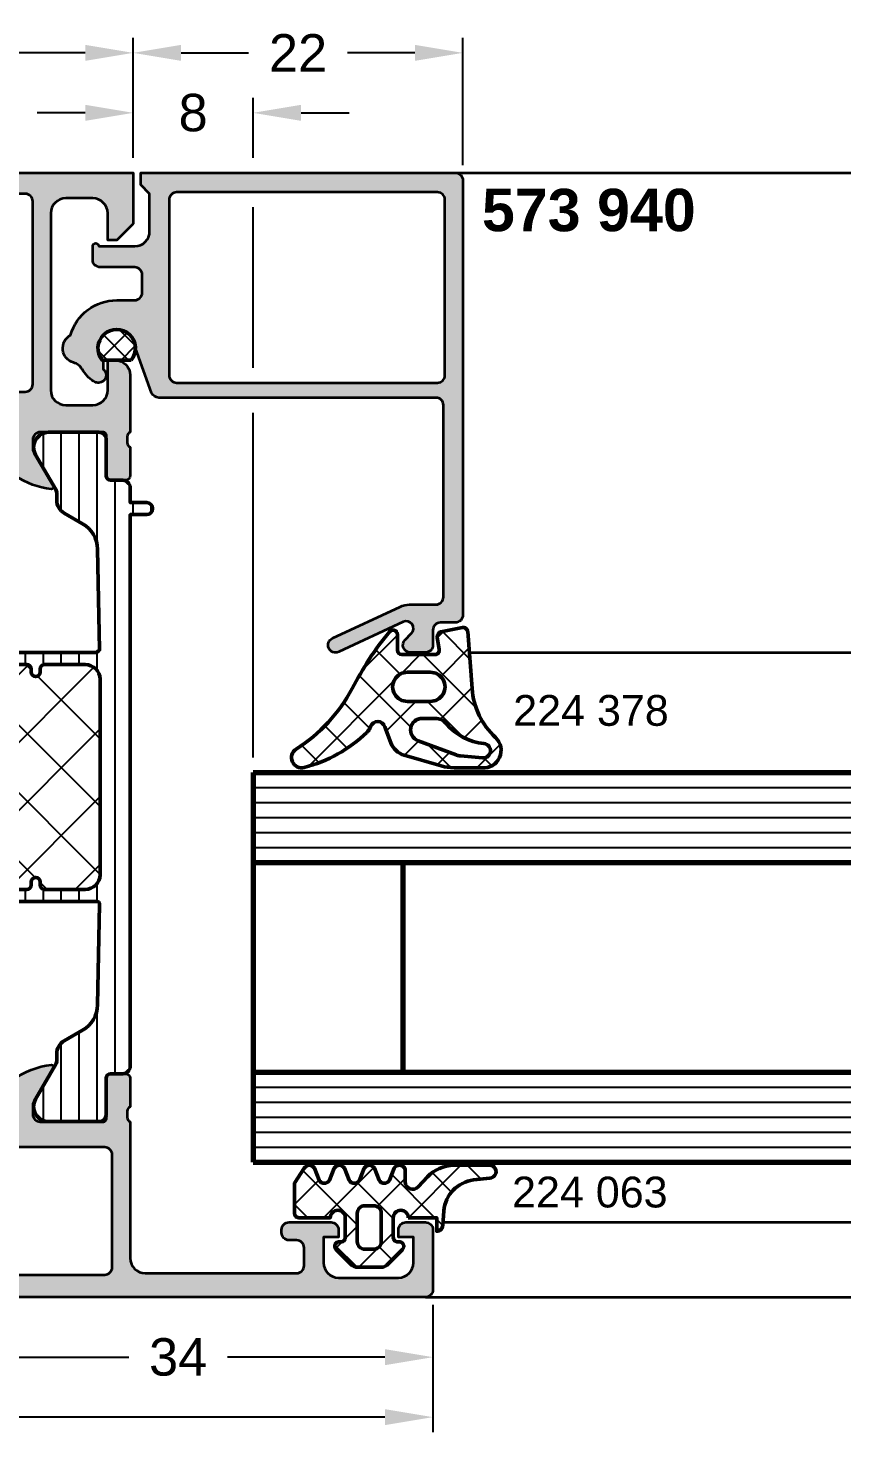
# Model space of a CAD drawing. Header units: millimetres. Extents: x 3 to 186, y 93 to 187.
# Drawn here: x 77 to 131.3, y 93.1 to 187.4 of the extents above; entities that cross this region are included whole.
import ezdxf

# ---------------------------------------------------------------- set-up
doc = ezdxf.new("R2010")
doc.units = ezdxf.units.MM
doc.header["$PDMODE"] = 1
doc.header["$PDSIZE"] = -0.001
for name, color, linetype, lineweight in [('S01_Bemaßung', 140, 'Continuous', 25), ('S02_Beschriftung', 40, 'Continuous', 25), ('S03_AL_Kontur', 255, 'Continuous', 35), ('S04_AL_Schraffur', 253, 'Continuous', 25), ('S05_EPDM_Kontur', 31, 'Continuous', 50), ('S06_EPDM_Schraffur', 43, 'Continuous', 25), ('S07_Isolation_Kontur', 91, 'Continuous', 50), ('S08_Isolation_Schraffur', 103, 'Continuous', 25), ('S15_Glas_Kontur', 4, 'Continuous', 70), ('S35_Dämmung_Kontur', 3, 'Continuous', 25), ('S36_Dämmung_Schraffur', 120, 'Continuous', 25)]:
    doc.layers.add(name, color=color, linetype=linetype, lineweight=lineweight)
doc.styles.add('1_1_H_Art', font='arialbd.ttf', dxfattribs={"height": 2.825})
doc.styles.add('1_1_N_Art', font='arial.ttf', dxfattribs={"height": 2.055})
doc.styles.add('Arial', font='arial.ttf')
doc.dimstyles.new('1 zu 1', dxfattribs={"dimtxt": 2.5, "dimasz": 3.2, "dimexe": 1, "dimexo": 1, "dimgap": 1.5, "dimtad": 0, "dimdec": 1, "dimrnd": 0.5, "dimdsep": 46, "dimtxsty": 'Arial', "dimcen": 0, "dimclrd": 256, "dimclre": 256, "dimclrt": 256, "dimadec": 0, "dimazin": 0, "dimtfac": 1, "dimtdec": 1, "dimtofl": 0, "dimtmove": 0, "dimatfit": 1, "dimfxl": 1, "dimtolj": 1, "dimlwd": 25, "dimlwe": 25, "dimarcsym": 0})

# ---------------------------------------------------------------- blocks, each defined once
blk = doc.blocks.new('224063_s')
at = {"layer": 'S06_EPDM_Schraffur'}
h = blk.add_hatch(dxfattribs=at)
h.set_pattern_fill('NETZ', color=256, scale=2, angle=45, style=0)
h.set_pattern_definition([(45, (4.320099833421409e-12, 1.818989403545856e-12), (-1.414213562373095, 1.414213562373095), []), (135, (4.320099833421409e-12, 1.818989403545856e-12), (-1.414213562373095, -1.414213562373095), [])])
h.paths.add_polyline_path([(5.0094847679495, 3.818342294227651), (6.085236000004328, 3.945128000001821, 1.005856047842794), (6.093231000004273, 4.796141000001819), (3.695186160206562, 4.796141000001819, 0.2094868366643106), (1.930639566717245, 4.022909366858407), (1.323837000004332, 3.364714000001832, -0.687408682091769), (0.4525300000043202, 3.700013150313516), (0.4525300000043203, 4.519514000001819, 0.6378757550458083), (-0.2939909999956801, 4.59940900000182), (-0.6004939999956797, 3.799498000001817, -0.5769147570739377), (-1.29399099999568, 3.800261000001818), (-1.600493999995681, 4.600172000001821, 0.5768767231348246), (-2.29399099999568, 4.59940900000182), (-2.60049399999568, 3.799498000001819, -0.5769147570739347), (-3.29399099999568, 3.800261000001818), (-3.600493999995679, 4.600172000001817, 0.5768767231348269), (-4.29399099999568, 4.599409000001818), (-4.60049399999568, 3.799498000001823, -0.576919959990181), (-5.29397599999568, 3.800261000001821), (-5.60047899999568, 4.60017200000182, 0.5768760885208635), (-6.29397599999568, 4.599409000001822), (-6.947448999995683, 3.599837000001823), (-6.94744899999568, 1.597446152768239, 0.4118601971210658), (-6.649848847229139, 1.299846000001819), (-4.547469999995679, 1.299846000001819, -1), (-3.54746999999568, 1.298858248024289), (-3.54746999999568, -0.008787105263574797, -0.4649164532783466), (-3.898212754053196, -0.3044645865005782, 0.7307284619687109), (-4.161773999995802, -0.8123909999980601), (-3.120475933594172, -1.853685069182483, 0.1989118685576427), (-2.766923221593227, -2.000130999998181), (-1.128019780328598, -2.000130999998181, 0.1989118683239244), (-0.7744670686456059, -1.853685069500431), (0.2668460000043522, -0.8123759999981489, 0.7307511963891667), (0.003293423478528242, -0.3044658957444853, -0.4649253678481928), (-0.3474579999956799, -0.008789902442117416), (-0.3474579999956799, 1.298857626785266, -1), (0.65254200000432, 1.299846000001819), (2.55252100000432, 1.299846000001819), (2.55252100000432, 0.3998580000018183, 0.4151882102782498), (2.95251500000432, 0.7998520000018173), (3.030086024322536, 1.764210791182664, -0.3574582694605824)])
h.paths.add_polyline_path([(-1.14746099999568, 1.599560732747046), (-1.14746099999568, -0.2997804608543072, -0.414422944589888), (-1.647818539139398, -0.800137999998181), (-2.247139136970196, -0.800137999998181, -0.4144143522916151), (-2.74748199999568, -0.2997951369735061), (-2.747481999995679, 1.599848725597626, -0.414213562368743), (-2.247484725584057, 2.099846000001819), (-1.647746267250455, 2.099846000001819, -0.4143806302700866)], flags=16)
at = {"layer": 'S05_EPDM_Kontur'}
for points in [[(0.65254200000432, 1.299846000001819, 0.9990121152241144), (-0.3474579999956799, 1.299846000001819), (-0.3474579999956799, -0.008789902442117246, 0.4649253678481928), (0.003293423478528098, -0.3044658957444853, -0.7307511963892253), (0.2668460000043201, -0.812375999998181), (-0.7744670686456064, -1.853685069500432, -0.1989118683239242), (-1.128019780328598, -2.000130999998181), (-2.766923221593226, -2.000130999998181, -0.1989118685576425), (-3.120475933594171, -1.853685069182484), (-4.16177399999568, -0.8123909999981818, -0.7307284619689283), (-3.898212754053197, -0.304464586500578, 0.4649164532783466), (-3.54746999999568, -0.008787105263575509), (-3.54746999999568, 1.299846000001819, 0.9990127358491108), (-4.547469999995679, 1.299846000001819), (-6.647445999995681, 1.299846000001819, -0.4165708503421029), (-6.94744899999568, 1.599849000001822), (-6.947448999995682, 3.599837000001823), (-6.293975999995681, 4.59940900000182, -0.5768760885208651), (-5.60047899999568, 4.60017200000182), (-5.29397599999568, 3.80026100000182, 0.5769199599901795), (-4.600493999995681, 3.79949800000182), (-4.29399099999568, 4.599409000001819, -0.5768767231348245), (-3.600493999995681, 4.60017200000182), (-3.29399099999568, 3.800261000001819, 0.5769147570739357), (-2.600493999995679, 3.79949800000182), (-2.29399099999568, 4.59940900000182, -0.5768767231348247), (-1.60049399999568, 4.60017200000182), (-1.29399099999568, 3.800261000001818, 0.5769147570739388), (-0.6004939999956793, 3.799498000001818), (-0.2939909999956801, 4.59940900000182, -0.6378757550458082), (0.4525300000043204, 4.519514000001819), (0.4525300000043202, 3.699004000001819, 0.6866659000342986), (1.32383700000432, 3.364714000001819), (1.930639566717242, 4.022909366858404, -0.2094868366643108), (3.695186160206559, 4.796141000001819), (6.09323100000432, 4.796141000001819, -1.005856047842622), (6.085236000004323, 3.94512800000182), (5.009484767949501, 3.818342294227651, 0.3574582694605822), (3.030086024322536, 1.764210791182667), (2.95251500000432, 0.7998520000018177, -0.4151882102782499), (2.55252100000432, 0.3998580000018184), (2.55252100000432, 1.299846000001819)], [(-2.247481999995681, -0.800137999998181), (-1.64746099999568, -0.800137999998181, 0.4140042111518522), (-1.14746099999568, -0.3001379999981809), (-1.14746099999568, 1.599846000001819, 0.4140465142101968), (-1.647460999995681, 2.099846000001819), (-2.247481999995679, 2.099846000001819, 0.4142167556282234), (-2.747481999995679, 1.599846000001819), (-2.74748199999568, -0.3001379999981806, 0.4140128009583825)]]:
    blk.add_lwpolyline(points, format="xyb", close=True, dxfattribs=at)
blk = doc.blocks.new('224378_s_8')
at = {"layer": 'S06_EPDM_Schraffur'}
h = blk.add_hatch(dxfattribs=at)
h.set_pattern_fill('NETZ', color=256, scale=2, angle=45, style=0)
h.set_pattern_definition([(45, (0, 0), (-1.414213562373095, 1.414213562373095), []), (135, (0, 0), (-1.414213562373095, -1.414213562373095), [])])
edge = h.paths.add_edge_path(flags=16)
edge.add_line((-0.164506756735267, -8.898610062468471), (1.312058528250102, -9.02879505891238))
edge.add_arc((1.354402743050796, -8.548524679816852), 0.482133456175413, 264.9614060860426, 444.1942468849379)
edge.add_arc((1.788147778703211, -4.282644851878048), 3.805740779663171, 219.7107994912026, 264.19424688493814, ccw=False)
edge.add_arc((-1.831880451483197, -7.289203000000025), 0.900000000000025, 39.71079949120138, 89.99999999999888)
edge.add_line((-1.831880451483179, -6.389203), (-2.724599748853934, -6.389202999999998))
edge.add_arc((-2.724599748853935, -7.159202999999999), 0.7700000000000005, 89.99999999999993, 249.447227364939)
edge.add_line((-2.99492361832416, -7.880191908094046), (-0.4540742874858088, -8.832844875625497))
edge.add_arc((-0.06789733109976337, -7.802860721205427), 1.100000000000008, 249.4472273649386, 264.9614060860424)
edge = h.paths.add_edge_path()
edge.add_arc((-7.106222588086673, -6.603951089656411), 0.9999999999999981, 313.9554304623681, 340.5908816210754)
edge.add_arc((-5.689991462348253, -7.10293815013273), 0.501565412505601, 16.21949341422419, 160.5908816210756, ccw=False)
edge.add_line((-5.208388999999999, -6.962842), (-4.809097000000003, -8.023084999999998))
edge.add_arc((-3.530084106027413, -7.537366235916185), 1.368136214245953, 200.7948065589327, 253.1264479161749)
edge.add_line((-3.927199999999999, -8.846601), (-1.450207000000001, -9.565351))
edge.add_arc((-0.5357365995927568, -6.217129211815003), 3.470856559424161, 254.7238748318921, 269.1174250522471)
edge.add_line((-0.589198999999997, -9.687574000000001), (1.283889999999998, -9.686598))
edge.add_arc((1.381176604735675, -8.525821815111122), 1.164845927522681, 265.209141032843, 406.8529737836414)
edge.add_arc((5.597147255102664, -4.027942672077469), 5.000000000000002, 184.3739810741781, 226.8529737836415, ccw=False)
edge.add_line((0.6117098113462458, -4.409273885580231), (0.3208993940556591, -0.6072847169584201))
edge.add_arc((0.02177314743027418, -0.6301645897685859), 0.2999999999999999, 4.373981074178115, 101.4394164137661)
edge.add_line((-0.03772635278444558, -0.3361241002536238), (-1.473685988328556, -0.6266925208963805))
edge.add_arc((-1.414186488113836, -0.9207330104113427), 0.3, 101.4394164137662, 188.9325514570444)
edge.add_line((-1.71054803132498, -0.9673145057234206), (-1.581707, -1.787029))
edge.add_arc((-1.868758854211871, -1.846154545567499), 0.2930778004986527, -91.16272792492452, 11.638733974823424, ccw=False)
edge.add_line((-1.874706, -2.139172), (-4.072708, -2.139172))
edge.add_arc((-4.076622919135959, -1.843066051712089), 0.2961318274068569, 180.9848550183428, 270.7574831788943, ccw=False)
edge.add_line((-4.372711, -1.848156), (-4.372710999999999, -0.7990531064777886))
edge.add_arc((-4.672710999999999, -0.7990531064777886), 0.2999999999999998, 0, 140.7032694711882)
edge.add_arc((11.51231980934353, -14.04480510928554), 21.21423363212921, 140.7032694711885, 152.9845319991142)
edge.add_arc((-16.92463388070737, 0.6810423653327762), 10.81061697889412, 302.45192504355396, 331.91348550750234, ccw=False)
edge.add_arc((-10.76146025027532, -9.011138990564021), 0.6751606889195143, 122.4519250435539, 284.5455045181278)
edge.add_arc((-12.96178949557896, -0.5308870950376852), 9.436217759805226, 284.545504518128, 313.9554304623682)
edge = h.paths.add_edge_path(flags=16)
edge.add_line((-2.191143, -3.317181), (-3.691143, -3.317181))
edge.add_arc((-3.717307442172203, -4.287182), 0.9703538107490393, 88.45489984488933, 271.5451001551107)
edge.add_line((-3.691143, -5.257183), (-2.191143000000001, -5.257183))
edge.add_arc((-2.164978962858655, -4.287182), 0.9703537998279469, 268.4549237517581, 451.5450762482419)
at = {"layer": 'S05_EPDM_Kontur'}
for points in [[(-6.412123991510444, -7.323831036752387, 0.1167451748392793), (-6.163052804110888, -6.93626232719596, -0.7290213320469126), (-5.208388999999999, -6.962842), (-4.809097000000003, -8.023084999999998, 0.232392888354235), (-3.927199999999999, -8.846601), (-1.450207000000001, -9.565351, 0.06288641343586611), (-0.589198999999997, -9.687574000000001), (1.283889999999998, -9.686598, 0.7109508974955993), (2.177783089369847, -7.67594879900521, -0.1875016784359854), (0.6117098113462458, -4.409273885580231), (0.3208993940556591, -0.60728471695842, 0.4508106504087874), (-0.03772635278444558, -0.3361241002536238), (-1.473685988328556, -0.6266925208963805, 0.4014558848682083), (-1.71054803132498, -0.9673145057234206), (-1.581707, -1.787029, -0.4812753553426265), (-1.874706, -2.139172), (-4.072708, -2.139172, -0.41305172572927), (-4.372711, -1.848156), (-4.372710999999999, -0.7990531064777886, 0.7047904934950746), (-4.904873905330836, -0.6090520923006407, 0.05363846905389252), (-7.387100000000009, -4.40864200000001, -0.1292631261023754), (-11.12374591125531, -8.44141005878105, 0.8547870980889478), (-10.59189443223657, -9.664659754744566, 0.1290340701791967)], [(-2.191143, -3.317181), (-3.691143, -3.317181, 1.02733734596278), (-3.691143, -5.257183), (-2.191143000000001, -5.257183, 1.027336917146778)], [(-0.164506756735267, -8.898610062468471), (1.312058528250102, -9.02879505891238, 0.993327583110394), (1.403173528208197, -8.068864299882488, -0.1965703499222237), (-1.139529223543036, -6.714181455038625, 0.223018928386005), (-1.831880451483179, -6.389203), (-2.724599748853934, -6.389202999999998, 0.8349977907423911), (-2.99492361832416, -7.880191908094046), (-0.454074287485809, -8.832844875625497, 0.06779696395073043)]]:
    blk.add_lwpolyline(points, format="xyb", close=True, dxfattribs=at)
blk = doc.blocks.new('244511_s_2')
at = {"layer": 'S06_EPDM_Schraffur'}
h = blk.add_hatch(dxfattribs=at)
h.set_pattern_fill('NETZ', color=256, angle=45)
h.set_pattern_definition([(45, (0, 0), (-0.7071067811865475, 0.7071067811865476), []), (135, (0, 0), (-0.7071067811865476, -0.7071067811865475), [])])
h.paths.add_polyline_path([(-0.8000000000000002, 0.9604686356149273), (-0.8000000000000002, -0.960468635614927, 2.134374745810951)])
at = {"layer": 'S05_EPDM_Kontur'}
blk.add_lwpolyline([(-0.8000000000000002, -0.9604686356149271), (-0.8000000000000002, 0.9604686356149271, -2.134374745810951)], format="xyb", close=True, dxfattribs=at)
blk = doc.blocks.new('573940_s')
at = {"layer": 'S04_AL_Schraffur'}
h = blk.add_hatch(color=256, dxfattribs=at)
h.dxf.hatch_style = 1
h.paths.add_polyline_path([(0.4999999999999964, 22, 0.4142135623730951), (0, 21.5), (0, 0.5), (0.8000000000000007, 0.4999999999999964), (1.399999999999991, 1.100000000000001), (3.900000000000002, 1.100000000000001, -0.4142135623730951), (4.900000000000002, 0.1000000000000014), (4.900000000000002, -2.300000000000001, 1), (4.900000000000002, -2.699999999999999), (5.800000000000001, -2.699999999999999, 0.4142135623730951), (6.300000000000001, -2.199999999999999), (6.300000000000006, 0.1000000000000014, -0.4142135623730951), (6.800000000000004, 0.6000000000000014), (8, 0.6000000000000014, -0.4142135623730951), (8.5, 0.1000000000000014), (8.5, -1.099999999999998, 0.3348749598846482), (10.82105496264089, -4.176923076923082, 0.6691373513853219), (12.65949349850255, -3.981730769230733, -0.1871225890724398), (13.10034186267938, -3.408471933471876, 0.1036124226643165), (13.90909090909092, -2.652390851355285, 0.154347130187007), (14, -2.364911064067286, 0.7842017809769407), (13.1, -2), (12.56746757864487, -2, -1.481801024427353), (11.70000000000001, 0.1500000000000021), (14.67101007166283, 1.231359231790368, 0.3152987888789837), (15, 1.701205542183324), (15.00000000000001, 20.2, -0.4142135623730951), (15.50000000000001, 20.7), (28.3, 20.70000000000001, -0.4142135623730951), (28.8, 20.20000000000001), (28.8, 18.439609887764, 0.109517811683241), (28.94053831944502, 17.80568249515295), (31.04684610425517, 13.28869087390441, 1), (31.95315389240508, 13.71130913325774), (29.94990235896572, 18.00729591023983, -0.839099631177284), (30.73550936257563, 18.55738385623783), (31.14644660940673, 18.14644660940673, 0.668178637919302), (32.00000000000001, 18.5), (32, 19.5, 0.414213562373093), (31.5, 20), (30.5, 20, -0.4142135623730951), (30, 20.5), (30, 21.5, 0.4142135623730951), (29.5, 22)])
h.paths.add_polyline_path([(14, 20.3), (14, 2.900000000000002, -0.4142135623730945), (13.5, 2.400000000000002), (1.800000000000001, 2.399999999999999, -0.4142135623730951), (1.300000000000001, 2.899999999999999), (1.300000000000008, 20.3, -0.414213562373095), (1.800000000000004, 20.8), (13.5, 20.8, -0.4142135623730947)], flags=16)
at = {"layer": 'S03_AL_Kontur'}
for points in [[(13.10034186267939, -3.408471933471876, 0.1871225890724411), (12.65949349850255, -3.981730769230736, -0.6691373513853248), (10.82105496264088, -4.176923076923078, -0.3348749598846475), (8.5, -1.099999999999999), (8.5, 0.1000000000000004, 0.4142135623730951), (8, 0.600000000000001), (6.800000000000002, 0.6000000000000002, 0.414213562373095), (6.300000000000003, 0.1000000000000004), (6.300000000000001, -2.2, -0.414213562373095), (5.800000000000001, -2.7), (4.900000000000001, -2.7, -0.9999999999999999), (4.900000000000001, -2.3), (4.900000000000001, 0.1000000000000001, 0.4142135623730951), (3.900000000000001, 1.100000000000001), (1.399999999999995, 1.1), (0.8000000000000002, 0.5000000000000001), (3.061616997868383e-17, 0.5), (1.316495309083405e-15, 21.50000000000001, -0.414213562373095), (0.5000000000000017, 22), (29.5, 22, -0.414213562373095), (30, 21.5), (30, 20.5, 0.414213562373095), (30.5, 20), (31.50000000000001, 20, -0.414213562373095), (32, 19.5), (32.00000000000001, 18.5, -0.668178637919298), (31.14644660940673, 18.14644660940672), (30.73550936257563, 18.55738385623783, 0.8390996311772799), (29.94990235896572, 18.00729591023983), (31.95315389351833, 13.71130913087036, -0.9999999894632878), (31.04684610648167, 13.28869086912966), (28.94053831944502, 17.80568249515295, -0.1095178116832409), (28.8, 18.439609887764), (28.8, 20.20000000000001, 0.414213562373095), (28.3, 20.70000000000001), (15.50000000000001, 20.7, 0.414213562373095), (15.00000000000001, 20.2), (15, 1.701205542183323, -0.3152987888789837), (14.67101007166283, 1.231359231790368), (11.7, 0.1500000000000005, 1.481801024427348), (12.56746757864487, -2), (13.1, -2, -0.7207592200561251), (14, -2.300000000000002), (14, -2.364911064067285, -0.1543471301870135), (13.90909090909092, -2.652390851355297, -0.1036124226643151)], [(13.5, 2.400000000000002, 0.414213562373095), (14, 2.900000000000002), (14, 20.3, 0.414213562373095), (13.5, 20.8), (1.800000000000001, 20.8, 0.414213562373095), (1.300000000000003, 20.3), (1.3, 2.9, 0.414213562373095), (1.800000000000001, 2.4)]]:
    blk.add_lwpolyline(points, format="xyb", close=True, dxfattribs=at)
at = {"rotation": 180}
blk.add_blockref('244511_s_2', (11.7, -1.099999999999999), dxfattribs=at)
blk = doc.blocks.new('*D48')
at = {"layer": 'Defpoints', "color": 0, "transparency": 16777216}
for p in [(103.9942648817614, 103.2123997290589), (7.994264881759648, 102.7124827191067), (103.9942648817614, 94.71246096229842)]:
    blk.add_point(p, dxfattribs=at)
at = {"layer": 'S01_Bemaßung', "lineweight": 25, "transparency": 16777216}
for p, q in [((103.9942648817614, 102.2123997290589), (103.9942648817614, 93.71246096229842)), ((7.994264881759648, 101.7124827191067), (7.994264881759647, 93.71246096229842)), ((11.19426488175965, 94.71246096229842), (52.70453091177417, 94.71246096229842)), ((100.7942648817614, 94.71246096229842), (59.28399885174689, 94.71246096229842))]:
    blk.add_line(p, q, dxfattribs=at)
at = {"layer": 'S01_Bemaßung', "transparency": 16777216}
for points in [[(11.19426488175965, 95.24579429563175), (11.19426488175965, 94.17912762896509), (7.994264881759647, 94.71246096229842)], [(100.7942648817614, 95.24579429563175), (100.7942648817614, 94.17912762896509), (103.9942648817614, 94.71246096229842)]]:
    blk.add_solid(points, dxfattribs=at)
at = {"layer": 'S01_Bemaßung', "transparency": 16777216, "insert": (55.99426488176053, 94.71246096229842), "char_height": 2.5, "attachment_point": 5, "style": 'Arial'}
blk.add_mtext('\\A1;96', dxfattribs=at)
blk = doc.blocks.new('*D50')
at = {"layer": 'Defpoints', "color": 0, "transparency": 16777216}
for p in [(69.99426488176141, 103.2123997290589), (103.9942648817614, 103.2123997290589), (103.9942648817614, 98.7124824210699)]:
    blk.add_point(p, dxfattribs=at)
at = {"layer": 'S01_Bemaßung', "lineweight": 25, "transparency": 16777216}
for p, q in [((69.99426488176141, 102.2123997290589), (69.99426488176141, 97.7124824210699)), ((103.9942648817614, 102.2123997290589), (103.9942648817614, 97.7124824210699)), ((73.19426488176141, 98.7124824210699), (83.70964687357588, 98.7124824210699)), ((100.7942648817614, 98.7124824210699), (90.27888288994694, 98.7124824210699))]:
    blk.add_line(p, q, dxfattribs=at)
at = {"layer": 'S01_Bemaßung', "transparency": 16777216}
for points in [[(73.19426488176141, 99.24581575440322), (73.19426488176141, 98.17914908773656), (69.99426488176141, 98.7124824210699)], [(100.7942648817614, 99.24581575440322), (100.7942648817614, 98.17914908773656), (103.9942648817614, 98.7124824210699)]]:
    blk.add_solid(points, dxfattribs=at)
at = {"layer": 'S01_Bemaßung', "transparency": 16777216, "insert": (86.99426488176141, 98.7124824210699), "char_height": 2.5, "attachment_point": 5, "style": 'Arial'}
blk.add_mtext('\\A1;34', dxfattribs=at)
blk = doc.blocks.new('*D55')
at = {"layer": 'Defpoints', "color": 0, "transparency": 16777216}
for p in [(83.99426488175934, 185.7124827191064), (83.99426488175934, 177.7124827191067), (34.99426488175934, 177.2124827191067)]:
    blk.add_point(p, dxfattribs=at)
at = {"layer": 'S01_Bemaßung', "lineweight": 25, "transparency": 16777216}
for p, q in [((34.99426488175934, 178.2124827191067), (34.99426488175934, 186.7124827191064)), ((83.99426488175934, 178.7124827191067), (83.99426488175934, 186.7124827191064)), ((38.19426488175934, 185.7124827191064), (56.15081331286439, 185.7124827191064)), ((80.79426488175933, 185.7124827191064), (62.83771645065428, 185.7124827191064))]:
    blk.add_line(p, q, dxfattribs=at)
at = {"layer": 'S01_Bemaßung', "transparency": 16777216}
for points in [[(38.19426488175934, 186.2458160524397), (38.19426488175934, 185.1791493857731), (34.99426488175934, 185.7124827191064)], [(80.79426488175933, 186.2458160524397), (80.79426488175933, 185.1791493857731), (83.99426488175934, 185.7124827191064)]]:
    blk.add_solid(points, dxfattribs=at)
at = {"layer": 'S01_Bemaßung', "transparency": 16777216, "insert": (59.49426488175934, 185.7124827191064), "char_height": 2.5, "attachment_point": 5, "style": 'Arial'}
blk.add_mtext('\\A1;49', dxfattribs=at)
blk = doc.blocks.new('*D56')
at = {"layer": 'Defpoints', "color": 0, "transparency": 16777216}
for p in [(91.99531986430884, 181.7124827191064), (83.99426488175934, 177.7124827191067), (91.99531986430884, 137.7122539477248)]:
    blk.add_point(p, dxfattribs=at)
at = {"layer": 'S01_Bemaßung', "lineweight": 25, "transparency": 16777216}
for p, q in [((83.99426488175934, 178.7124827191067), (83.99426488175934, 182.7124827191064)), ((91.99531986430884, 178.7123997290589), (91.99531986430884, 182.7124827191064)), ((80.79426488175933, 181.7124827191064), (77.59426488175933, 181.7124827191064)), ((95.19531986430884, 181.7124827191064), (98.39531986430885, 181.7124827191064)), ((91.99531986430884, 164.7123997290589), (91.99531986430884, 175.4123997290589)), ((91.99531986430884, 138.7122539477248), (91.99531986430884, 161.7123997290589))]:
    blk.add_line(p, q, dxfattribs=at)
at = {"layer": 'S01_Bemaßung', "transparency": 16777216}
for points in [[(80.79426488175933, 182.2458160524397), (80.79426488175933, 181.1791493857731), (83.99426488175934, 181.7124827191064)], [(95.19531986430884, 182.2458160524397), (95.19531986430884, 181.1791493857731), (91.99531986430884, 181.7124827191064)]]:
    blk.add_solid(points, dxfattribs=at)
at = {"layer": 'S01_Bemaßung', "transparency": 16777216, "insert": (87.99479237303409, 181.7124827191064), "char_height": 2.5, "attachment_point": 5, "style": 'Arial'}
blk.add_mtext('\\A1;8', dxfattribs=at)
blk = doc.blocks.new('*D57')
at = {"layer": 'Defpoints', "color": 0, "transparency": 16777216}
for p in [(105.9942648817614, 185.7124827191064), (83.99426488176141, 177.7123997290589), (105.9942648817614, 177.2123997290589)]:
    blk.add_point(p, dxfattribs=at)
at = {"layer": 'S01_Bemaßung', "lineweight": 25, "transparency": 16777216}
for p, q in [((83.99426488176141, 178.7123997290589), (83.99426488176141, 186.7124827191064)), ((105.9942648817614, 178.2123997290589), (105.9942648817614, 186.7124827191064)), ((87.19426488176141, 185.7124827191064), (91.69515164847355, 185.7124827191064)), ((102.7942648817614, 185.7124827191064), (98.29337811504926, 185.7124827191064))]:
    blk.add_line(p, q, dxfattribs=at)
at = {"layer": 'S01_Bemaßung', "transparency": 16777216}
for points in [[(87.19426488176141, 186.2458160524397), (87.19426488176141, 185.1791493857731), (83.99426488176141, 185.7124827191064)], [(102.7942648817614, 186.2458160524397), (102.7942648817614, 185.1791493857731), (105.9942648817614, 185.7124827191064)]]:
    blk.add_solid(points, dxfattribs=at)
at = {"layer": 'S01_Bemaßung', "transparency": 16777216, "insert": (94.99426488176141, 185.7124827191064), "char_height": 2.5, "attachment_point": 5, "style": 'Arial'}
blk.add_mtext('\\A1;22', dxfattribs=at)
blk = doc.blocks.new('587290_s')
at = {"layer": 'S04_AL_Schraffur'}
h = blk.add_hatch(color=256, dxfattribs=at)
h.dxf.hatch_style = 1
h.paths.add_polyline_path([(-20.20000000000017, 11.6999999999997, -0.3178372451957793), (-20.40000000000018, 11.98284271247432), (-20.40000000000018, 12.41715728752508, -0.3178372451957834), (-20.20000000000019, 12.6999999999997), (-20.20000000000022, 14.59999999999966, 0.4142135623730959), (-20.50000000000026, 14.8999999999997), (-21.49000000000018, 14.89999999999968, 0.414213562373095), (-21.79000000000022, 14.59999999999964), (-21.79000000000017, 11.89999999999968, -0.4142135623730957), (-21.99000000000017, 11.69999999999967), (-26.20000000000017, 11.69999999999961, -0.4142135623730955), (-26.70000000000018, 12.1999999999996), (-26.70000000000019, 12.8999999999996), (-25.31850454237787, 15.29282032302718, 0.6105378334010382), (-25.4516520794051, 15.49933548774898, 0.2842929205727157), (-29.63288879625711, 12.30684630545194, -0.6886036573143335), (-30.56711120374326, 12.30684630545192, 0.2842929205727156), (-34.74834792059536, 15.49933548774884, 0.6105378334010355), (-34.88149545762259, 15.29282032302704), (-33.5000000000002, 12.8999999999995), (-33.50000000000019, 12.19999999999949, -0.4142135623730935), (-34.00000000000018, 11.69999999999949), (-38.21000000000016, 11.69999999999942, -0.4142135623730958), (-38.41000000000017, 11.89999999999942), (-38.41000000000022, 14.59999999999938, 0.4142135623730934), (-38.71000000000026, 14.89999999999942), (-39.70000000000017, 14.8999999999994, 0.4142135623730972), (-40.00000000000021, 14.59999999999936), (-40.00000000000018, 12.6999999999994, -0.3178372451957927), (-39.80000000000017, 12.41715728752478), (-39.80000000000017, 11.98284271247402, -0.3178372451957778), (-40.00000000000017, 11.6999999999994), (-40.00000000000018, 11.39999999999939, -0.4142135623730898), (-40.20000000000017, 11.1999999999994), (-42.00000000000016, 11.1999999999994, 0.4142135623730855), (-42.50000000000017, 10.6999999999994), (-42.50000000000018, 10.50000000000002, 0.4142135623731049), (-42.00000000000017, 10), (-33.10000000000018, 10, -0.4142135623730954), (-32.60000000000018, 9.500000000000005), (-32.60000000000017, 1.699999999999999, -0.4142135623730945), (-33.10000000000017, 1.199999999999999), (-33.5, 1.199999999999999, 0.4142135623730948), (-34, 0.7000000000000028), (-34, 0.4999999999999929, 0.414213562373095), (-33.5, -3.552713678800501e-15), (-0.4999999999999964, 3.552713678800501e-15, 0.414213562373094), (3.552713678800501e-15, 0.5000000000000036), (0, 4.499999999999999, 0.4142135623730941), (-0.5, 5.000000000000001), (-1.799999999999997, 5, 0.4142135623730951), (-2.299999999999997, 4.5), (-2.299999999999994, 4.000000000000002), (-1.299999999999983, 4.000000000000001), (-1.299999999999983, 2.299999999999999, -0.4142135623730952), (-2.299999999999983, 1.299999999999999), (-6.300000000000011, 1.299999999999995, -0.4142135623730953), (-7.300000000000011, 2.299999999999999), (-7.30000000000001, 4.000000000000002), (-6.299999999999997, 4.000000000000002), (-6.299999999999997, 4.5, 0.4142135623730951), (-6.799999999999997, 5), (-9.599999999999998, 4.999999999999998, 0.4142135623730961), (-10.1, 4.499999999999999), (-10.1, 4.300000000000001, 0.4142135623730943), (-9.6, 3.800000000000001), (-9.099999999999993, 3.799999999999999, -0.4142135623730946), (-8.599999999999994, 3.300000000000002), (-8.599999999999993, 2.100000000000001, -0.4142135623730951), (-9.099999999999993, 1.600000000000001), (-19.20000000000003, 1.6, -0.4142135623730905), (-20.20000000000003, 2.599999999999985)])
h.paths.add_polyline_path([(-21.40000000000043, 9.500000000000018), (-21.40000000000017, 2.00000000000002, -0.4142135623731053), (-21.90000000000017, 1.500000000000002), (-30.90000000000017, 1.5, -0.4142135623730952), (-31.40000000000017, 1.999999999999998), (-31.40000000000014, 9.500000000000002, -0.4142135623730939), (-30.90000000000014, 10), (-21.90000000000043, 10, -0.4142135623730847)], flags=16)
at = {"layer": 'S03_AL_Kontur'}
for points in [[(-0.4999999999999982, 5.000000000000001, -0.414213562373095), (2.220446049250313e-15, 4.500000000000001), (2.220446049250313e-15, 0.5000000000000027, -0.4142135623730951), (-0.4999999999999982, 2.081668171172169e-15), (-33.50000000000001, -4.093947403305265e-15, -0.4142135623730951), (-34, 0.4999999999999959), (-34, 0.7000000000000001, -0.4142135623730949), (-33.50000000000001, 1.2), (-33.10000000000017, 1.2, 0.4142135623730955), (-32.60000000000017, 1.700000000000001), (-32.60000000000018, 9.500000000000002, 0.414213562373095), (-33.10000000000017, 10), (-42.00000000000017, 10, -0.4142135623730963), (-42.50000000000018, 10.50000000000001), (-42.50000000000017, 10.69999999999938, -0.4142135623730924), (-42.00000000000017, 11.1999999999994), (-40.20000000000017, 11.1999999999994, 0.4142135623730983), (-40.00000000000018, 11.3999999999994), (-40.00000000000017, 11.6999999999994, 0.3178372451957788), (-39.80000000000017, 11.98284271247402), (-39.80000000000017, 12.41715728752478, 0.317837245195788), (-40.00000000000018, 12.6999999999994), (-40.00000000000021, 14.59999999999936, -0.4142135623730994), (-39.70000000000017, 14.8999999999994), (-38.71000000000026, 14.89999999999942, -0.4142135623730908), (-38.41000000000022, 14.59999999999938), (-38.41000000000017, 11.89999999999942, 0.4142135623730918), (-38.21000000000017, 11.69999999999942), (-34.00000000000018, 11.69999999999949, 0.4142135623730989), (-33.50000000000019, 12.1999999999995), (-33.5000000000002, 12.8999999999995), (-34.88149545762259, 15.29282032302703, -0.6105378334010535), (-34.74834792059536, 15.49933548774884, -0.2842929205727155), (-30.56711120374326, 12.30684630545192, 0.6886036573143335), (-29.63288879625711, 12.30684630545194, -0.2842929205727157), (-25.4516520794051, 15.49933548774898, -0.6105378334010396), (-25.31850454237787, 15.29282032302718), (-26.70000000000019, 12.8999999999996), (-26.70000000000018, 12.1999999999996, 0.4142135623730911), (-26.20000000000018, 11.69999999999961), (-21.99000000000017, 11.69999999999967, 0.4142135623731015), (-21.79000000000017, 11.89999999999968), (-21.79000000000022, 14.59999999999964, -0.4142135623730994), (-21.49000000000017, 14.89999999999968), (-20.50000000000026, 14.8999999999997, -0.4142135623730908), (-20.20000000000022, 14.59999999999966), (-20.20000000000019, 12.6999999999997, 0.317837245195784), (-20.40000000000018, 12.41715728752508), (-20.40000000000018, 11.98284271247432, 0.317837245195781), (-20.20000000000017, 11.6999999999997), (-20.20000000000003, 2.599999999999987, 0.4142135623730906), (-19.20000000000003, 1.6), (-9.099999999999993, 1.600000000000001, 0.414213562373095), (-8.599999999999993, 2.100000000000001), (-8.599999999999994, 3.300000000000001, 0.414213562373095), (-9.099999999999993, 3.799999999999999), (-9.599999999999998, 3.800000000000002, -0.4142135623730947), (-10.1, 4.300000000000001), (-10.1, 4.499999999999999, -0.414213562373095), (-9.6, 4.999999999999998), (-6.799999999999997, 5, -0.414213562373095), (-6.299999999999997, 4.5), (-6.299999999999997, 4.000000000000002), (-7.300000000000009, 4.000000000000001), (-7.300000000000011, 2.299999999999999, 0.4142135623730954), (-6.30000000000001, 1.299999999999998), (-2.299999999999984, 1.299999999999999, 0.4142135623730956), (-1.299999999999985, 2.300000000000001), (-1.299999999999986, 4.000000000000002), (-2.299999999999998, 4.000000000000002), (-2.299999999999998, 4.5, -0.414213562373095), (-1.799999999999997, 5)], [(-21.90000000000017, 1.500000000000001, 0.414213562373095), (-21.40000000000017, 2.000000000000001), (-21.40000000000043, 9.500000000000002, 0.414213562373095), (-21.90000000000043, 10), (-30.90000000000014, 10, 0.414213562373095), (-31.40000000000014, 9.5), (-31.40000000000017, 2, 0.4142135623730963), (-30.90000000000017, 1.499999999999999)]]:
    blk.add_lwpolyline(points, format="xyb", close=True, dxfattribs=at)
blk = doc.blocks.new('511130_s')
at = {"layer": 'S04_AL_Schraffur'}
h = blk.add_hatch(color=256, dxfattribs=at)
h.dxf.hatch_style = 1
edge = h.paths.add_edge_path()
edge.add_line((5.551115123125783e-16, -3.399999999999999), (-1.1, -4.500000000000001))
edge.add_line((-1.099999999999999, -4.500000000000001), (-1.699999999999999, -4.5))
edge.add_line((-1.699999999999999, -4.5), (-1.7, -2.7))
edge.add_arc((-2.7, -2.7), 1, 0, 90)
edge.add_line((-2.7, -1.7), (-4.500000000000001, -1.700000000000002))
edge.add_arc((-4.5, -2.700000000000001), 0.9999999999999991, 90.00000000000006, 180)
edge.add_line((-5.5, -2.700000000000001), (-5.5, -14.5))
edge.add_arc((-4.499999999999999, -14.5), 1.000000000000001, 179.9999999999999, 269.9999999999999)
edge.add_line((-4.500000000000001, -15.5), (-2.700000000000002, -15.5))
edge.add_arc((-2.700000000000003, -14.5), 1, 270, 360.0000000000001)
edge.add_line((-1.700000000000002, -14.5), (-1.699999999999999, -12.5))
edge.add_line((-1.699999999999999, -12.5), (-1.199999999999996, -12.5))
edge.add_arc((-1.199999999999996, -13.5), 1, 0, 90, ccw=False)
edge.add_line((-0.1999999999999963, -13.5), (-0.1999999999999968, -17.3))
edge.add_arc((-0.09999999999999384, -17.58284271247462), 0.3000000000000038, 109.471220634491, 180)
edge.add_line((-0.3999999999999968, -17.58284271247462), (-0.3999999999999951, -18.01715728752539))
edge.add_arc((-0.09999999999999548, -18.01715728752539), 0.2999999999999996, 180, 250.5287793655094)
edge.add_line((-0.1999999999999948, -18.3), (-0.1999999999999941, -20.19999999999996))
edge.add_arc((-0.5000000000000338, -20.19999999999996), 0.3000000000000397, -90, 0, ccw=False)
edge.add_line((-0.5000000000000336, -20.5), (-1.489999999999954, -20.5))
edge.add_arc((-1.489999999999954, -20.19999999999996), 0.3000000000000398, 180, 270.00000000000006, ccw=False)
edge.add_line((-1.789999999999994, -20.19999999999996), (-1.789999999999996, -17.5))
edge.add_arc((-1.989999999999996, -17.50000000000001), 0.2, 1.017777498068326e-12, 90.0000000000002)
edge.add_line((-1.989999999999996, -17.3), (-6.19999999999999, -17.3))
edge.add_arc((-6.199999999999989, -17.8), 0.5000000000000036, 90.0000000000002, 180)
edge.add_line((-6.69999999999999, -17.8), (-6.69999999999999, -18.5))
edge.add_line((-6.69999999999999, -18.5), (-5.318504542377629, -20.89282032302755))
edge.add_arc((-5.438119784648292, -20.96188021535171), 0.1381197846482999, -95.6225775507931, 30.00000000000091, ccw=False)
edge.add_arc((-4.96177675882619, -16.12339113815219), 5.000000000000004, 205.0787776641433, 264.37742244920645, ccw=False)
edge.add_arc((-10.39613192002033, -18.66657496595597), 1.000000000000001, 25.0787776641433, 143.8053270726162)
edge.add_arc((-15.2382232411738, -15.12339113815219), 5.000000000000002, 275.62257755079344, 323.8053270726163, ccw=False)
edge.add_arc((-14.7618802153517, -19.96188021535171), 0.1381197846482951, 150.0000000000003, 275.62257755079395, ccw=False)
edge.add_line((-14.88149545762236, -19.89282032302756), (-13.5, -17.5))
edge.add_line((-13.5, -17.5), (-13.5, -16.8))
edge.add_arc((-14, -16.8), 0.5000000000000018, 4.071109992273287e-13, 90)
edge.add_line((-14, -16.3), (-18.21, -16.3))
edge.add_arc((-18.21, -16.5), 0.1999999999999957, 90, 180.000000000001)
edge.add_line((-18.41, -16.5), (-18.41, -19.19999999999996))
edge.add_arc((-18.71000000000004, -19.19999999999996), 0.3000000000000398, -90, 0, ccw=False)
edge.add_line((-18.71000000000004, -19.5), (-19.69999999999996, -19.5))
edge.add_arc((-19.69999999999996, -19.19999999999996), 0.3000000000000398, 180, 270, ccw=False)
edge.add_line((-20, -19.19999999999996), (-20, -17.3))
edge.add_arc((-20.1, -17.01715728752538), 0.3000000000000021, 289.4712206344901, 360)
edge.add_line((-19.8, -17.01715728752538), (-19.8, -16.58284271247462))
edge.add_arc((-20.1, -16.58284271247462), 0.2999999999999972, 0, 70.52877936550966)
edge.add_line((-20, -16.3), (-20, -13.3))
edge.add_arc((-20.3, -13.3), 0.2999999999999972, 0, 90)
edge.add_line((-20.3, -13.00000000000001), (-27.86769096001073, -13.00000000000001))
edge.add_arc((-27.86769096001073, -13.2), 0.1999999999999993, 90, 189.0000000000005)
edge.add_line((-28.06522862812976, -13.23128689300805), (-27.5915806127587, -16.22178276747988))
edge.add_arc((-28.08542478305627, -16.3), 0.5000000000000018, -90, 8.999999999999773, ccw=False)
edge.add_line((-28.08542478305627, -16.8), (-29.6, -16.8))
edge.add_arc((-29.6, -16.6), 0.1999999999999993, 180, 270, ccw=False)
edge.add_line((-29.8, -16.6), (-29.8, -14.05))
edge.add_arc((-30, -14.05), 0.1999999999999993, 0, 90)
edge.add_line((-30, -13.85), (-31.8, -13.85))
edge.add_arc((-31.8, -13.65000000000001), 0.1999999999999957, 179.999999999999, 270, ccw=False)
edge.add_line((-32, -13.65), (-32, -8.700000000000003))
edge.add_arc((-32.525, -8.200000000000003), 0.724999999999999, 316.3971810272963, 403.6028189727036)
edge.add_line((-32, -7.700000000000004), (-32, -1.900000000000004))
edge.add_arc((-32.5, -1.900000000000005), 0.5, 1.017777498068325e-13, 90)
edge.add_line((-32.5, -1.400000000000006), (-39.5, -1.400000000000004))
edge.add_arc((-39.5, -1.900000000000004), 0.5, 90, 180)
edge.add_line((-40, -1.900000000000004), (-40, -4.000000000000005))
edge.add_arc((-40.5, -4.000000000000005), 0.5, -90, 0, ccw=False)
edge.add_line((-40.5, -4.500000000000006), (-41.99999999999999, -4.500000000000006))
edge.add_arc((-42, -4.000000000000003), 0.5000000000000036, 180.0000000000004, 270.0000000000008, ccw=False)
edge.add_line((-42.5, -4.000000000000006), (-42.5, -3.500000000000006))
edge.add_line((-42.5, -3.500000000000006), (-41.2, -3.500000000000006))
edge.add_line((-41.2, -3.500000000000006), (-41.2, -1.300000000000006))
edge.add_line((-41.2, -1.300000000000006), (-47.8, -1.300000000000006))
edge.add_line((-47.8, -1.300000000000006), (-47.8, -3.500000000000006))
edge.add_line((-47.8, -3.500000000000006), (-46.5, -3.500000000000006))
edge.add_line((-46.5, -3.500000000000006), (-46.5, -4.000000000000005))
edge.add_arc((-47, -4.000000000000005), 0.5, -90, 0, ccw=False)
edge.add_line((-47, -4.500000000000006), (-48.5, -4.500000000000006))
edge.add_arc((-48.5, -4.000000000000006), 0.5, 180, 270, ccw=False)
edge.add_line((-49, -4.000000000000006), (-49, -0.5000000000000062))
edge.add_arc((-48.5, -0.5000000000000024), 0.5, 90.0000000000008, 180.0000000000004, ccw=False)
edge.add_line((-48.50000000000001, -5.967448757360216e-15), (0, 0))
edge.add_line((0, 0), (5.551115123125783e-16, -3.399999999999999))
edge = h.paths.add_edge_path(flags=16)
edge.add_arc((-29.7, -1.9), 0.4999999999999982, 90, 180.0000000000002)
edge.add_line((-30.2, -1.900000000000002), (-30.2, -11.85))
edge.add_arc((-29.9, -11.85), 0.2999999999999972, 180, 270)
edge.add_line((-29.9, -12.15), (-29.70919107027986, -12.15000000000001))
edge.add_arc((-29.70919107027986, -11.85000000000002), 0.2999999999999883, 270.0000000000007, 310.0000000000018)
edge.add_line((-29.5163547873739, -12.0798133329357), (-29.14464419713559, -11.76791111376205))
edge.add_arc((-27.85906897776252, -13.3), 1.999999999999998, 90.00000000000011, 129.9999999999999, ccw=False)
edge.add_line((-27.85906897776252, -11.30000000000001), (-19.6, -11.30000000000001))
edge.add_arc((-19.6, -12.30000000000001), 1, 0, 90, ccw=False)
edge.add_line((-18.6, -12.30000000000001), (-18.6, -14.1))
edge.add_arc((-18.1, -14.1), 0.5, 180, 270)
edge.add_line((-18.1, -14.6), (-7.200000000000003, -14.6))
edge.add_arc((-7.200000000000001, -14.1), 0.5, 269.9999999999999, 360)
edge.add_line((-6.700000000000001, -14.1), (-6.699999999999999, -1.900000000000002))
edge.add_arc((-7.199999999999999, -1.900000000000001), 0.5, 0, 90)
edge.add_line((-7.199999999999999, -1.400000000000001), (-29.7, -1.400000000000002))
at = {"layer": 'S03_AL_Kontur'}
for points in [[(5.551115123125783e-16, -3.399999999999999), (-1.099999999999999, -4.500000000000001), (-1.699999999999999, -4.5), (-1.7, -2.7, 0.414213562373095), (-2.7, -1.7), (-4.500000000000001, -1.700000000000002, 0.414213562373095), (-5.5, -2.700000000000001), (-5.5, -14.5, 0.414213562373095), (-4.500000000000001, -15.5), (-2.700000000000002, -15.5, 0.414213562373095), (-1.700000000000002, -14.5), (-1.699999999999999, -12.5), (-1.199999999999996, -12.5, -0.414213562373095), (-0.1999999999999963, -13.5), (-0.1999999999999968, -17.3, 0.3178372451957812), (-0.3999999999999968, -17.58284271247462), (-0.3999999999999951, -18.01715728752539, 0.3178372451957824), (-0.1999999999999948, -18.3), (-0.1999999999999941, -20.19999999999996, -0.4142135623730951), (-0.5000000000000336, -20.5), (-1.489999999999954, -20.5, -0.414213562373095), (-1.789999999999994, -20.19999999999996), (-1.789999999999996, -17.5, 0.414213562373095), (-1.989999999999996, -17.3), (-6.19999999999999, -17.3, 0.414213562373095), (-6.69999999999999, -17.8), (-6.69999999999999, -18.5), (-5.318504542377629, -20.89282032302755, -0.6105378334010336), (-5.451652079404859, -21.09933548774936, -0.2646719147936072), (-9.490406059821304, -18.24271099465534, 0.5699652493473596), (-11.20314714021257, -18.07604432798868, -0.2133901248928144), (-14.74834792059513, -20.09933548774936, -0.6105378334010351), (-14.88149545762236, -19.89282032302756), (-13.5, -17.5), (-13.5, -16.8, 0.4142135623730937), (-14, -16.3), (-18.21, -16.3, 0.414213562373095), (-18.41, -16.5), (-18.41, -19.19999999999996, -0.414213562373095), (-18.71000000000004, -19.5), (-19.69999999999996, -19.5, -0.414213562373095), (-20, -19.19999999999996), (-20, -17.3, 0.3178372451957844), (-19.8, -17.01715728752538), (-19.8, -16.58284271247462, 0.3178372451957838), (-20, -16.3), (-20, -13.3, 0.414213562373095), (-20.3, -13.00000000000001), (-27.86769096001073, -13.00000000000001, 0.4610063144273195), (-28.06522862812976, -13.23128689300805), (-27.5915806127587, -16.22178276747988, -0.4610063144273173), (-28.08542478305627, -16.8), (-29.6, -16.8, -0.414213562373095), (-29.8, -16.6), (-29.8, -14.05, 0.414213562373095), (-30, -13.85), (-31.8, -13.85, -0.4142135623731015), (-32, -13.65), (-32, -8.700000000000003, 0.4000000000000009), (-32, -7.700000000000004), (-32, -1.900000000000004, 0.414213562373095), (-32.5, -1.400000000000006), (-39.5, -1.400000000000004, 0.414213562373095), (-40, -1.900000000000004), (-40, -4.000000000000005, -0.414213562373095), (-40.5, -4.500000000000006), (-41.99999999999999, -4.500000000000006, -0.414213562373095), (-42.5, -4.000000000000006), (-42.5, -3.500000000000006), (-41.2, -3.500000000000006), (-41.2, -1.300000000000006), (-47.8, -1.300000000000006), (-47.8, -3.500000000000006), (-46.5, -3.500000000000006), (-46.5, -4.000000000000005, -0.414213562373095), (-47, -4.500000000000006), (-48.5, -4.500000000000006, -0.414213562373095), (-49, -4.000000000000006), (-49, -0.500000000000006, -0.414213562373095), (-48.50000000000001, -5.967448757360216e-15), (0, 0)], [(-29.7, -1.400000000000002, 0.414213562373095), (-30.2, -1.900000000000002), (-30.2, -11.85, 0.414213562373095), (-29.9, -12.15), (-29.70919107027986, -12.15000000000001, 0.1763269807084703), (-29.5163547873739, -12.0798133329357), (-29.14464419713559, -11.76791111376205, -0.1763269807084643), (-27.85906897776252, -11.30000000000001), (-19.6, -11.30000000000001, -0.414213562373095), (-18.6, -12.30000000000001), (-18.6, -14.1, 0.414213562373095), (-18.1, -14.6), (-7.200000000000002, -14.6, 0.414213562373095), (-6.700000000000001, -14.1), (-6.699999999999999, -1.900000000000002, 0.414213562373095), (-7.199999999999999, -1.400000000000001)]]:
    blk.add_lwpolyline(points, format="xyb", close=True, dxfattribs=at)
blk = doc.blocks.new('30065273_s')
at = {"layer": 'S08_Isolation_Schraffur'}
h = blk.add_hatch(dxfattribs=at)
h.set_pattern_fill('LINIE', color=256, scale=1.2, angle=90)
h.set_pattern_definition([(90, (0, 0), (-1.2, 7.347880794884119e-17), [])])
h.paths.add_polyline_path([(-9.992007221626409e-16, 17.5), (1.100000000000002, 17.5, 1), (1.1, 18.3), (-8.881784197001252e-16, 18.3), (-2.331468351712829e-15, 19.28999999999999, 0.4142135623730934), (-0.5000000000000008, 19.78999999999999), (-1.300000000000004, 19.79, -0.414213562373094), (-1.600000000000004, 20.09), (-1.600000000000004, 22.48999999999999, 0.4142135623730919), (-2.1, 22.98999999999998), (-5.443449007382985, 22.98999999999999, 0.5773502691896267), (-6.309474411167427, 21.48999999999999), (-4.966987298107783, 19.16474411167424, -0.1316524975873965), (-4.900000000000002, 18.91474411167423), (-4.900000000000003, 18.46850454237764, 0.2679491924311223), (-4.400000000000005, 17.6024791385932), (-3.176651633347815, 16.89617862979386, -0.2625069295448377), (-2.177065265461441, 15.20480161431472), (-2.040764940802144, 8.504067379208976, -0.1458927171538013), (-2.240723577590783, 8.3), (-8.9, 8.3, 1), (-8.900000000000002, 7.5), (-6.899999999999999, 7.499999999999996, -0.4142135623730903), (-6.600000000000001, 7.200000000000001), (-6.599999999999997, 6.999999999999995, 1), (-6.000000000000001, 6.999999999999997), (-6, 7.19999999999999, -0.4142135623730939), (-5.7, 7.499999999999991), (-3.000206858838339, 7.500000000000001, -0.4082690812026684), (-2.000413674895308, 6.520336896045016), (-1.999999999999999, 6.500000000002149), (-2.000206858838837, -6.500000000000327, -0.4142135623730963), (-3.000206858838511, -7.5), (-5.700000000000001, -7.499999999999993, -0.4142135623730939), (-6.000000000000001, -7.199999999999992), (-6.000000000000002, -7, 1), (-6.6, -7), (-6.6, -7.199999999999996, -0.4142135623730951), (-6.899999999999999, -7.499999999999996), (-8.899999999999999, -7.5, 1), (-8.899999999999999, -8.3), (-2.240723577590791, -8.299999999999999, -0.4201831359472838), (-2.040764940802153, -8.504067379208973), (-2.177065265461442, -15.20480161431471, -0.2625069295448385), (-3.176651633347817, -16.89617862979387), (-4.400000000000005, -17.60247913859319, 0.2679491924311239), (-4.900000000000005, -18.46850454237764), (-4.900000000000004, -18.91474411167424, -0.1316524975873961), (-4.966987298107785, -19.16474411167424), (-6.309474411167425, -21.48999999999999, 0.5773502691896256), (-5.443449007382983, -22.98999999999999), (-2.099999999999993, -22.98999999999999, 0.4142135623730943), (-1.599999999999998, -22.48999999999999), (-1.599999999999991, -20.08999999999999, -0.4142135623730986), (-1.299999999999998, -19.78999999999999), (-0.4999999999999968, -19.78999999999999, 0.4142135623730957), (2.220446049250313e-15, -19.28999999999999)])
at = {"layer": 'S07_Isolation_Kontur'}
blk.add_lwpolyline([(1.1, 17.5), (-8.326672684688674e-16, 17.5), (2.220446049250313e-15, -19.28999999999999, -0.4142135623730964), (-0.4999999999999982, -19.78999999999999), (-1.299999999999998, -19.78999999999999, 0.414213562373095), (-1.599999999999991, -20.08999999999999), (-1.599999999999998, -22.48999999999999, -0.414213562373095), (-2.099999999999999, -22.98999999999999), (-5.443449007382984, -22.98999999999999, -0.5773502691896276), (-6.309474411167425, -21.48999999999999), (-4.966987298107784, -19.16474411167424, 0.131652497587396), (-4.900000000000004, -18.91474411167424), (-4.900000000000005, -18.46850454237763, -0.267949192431122), (-4.400000000000005, -17.6024791385932), (-3.176651633347823, -16.89617862979387, 0.2625069295448385), (-2.177065265461442, -15.20480161431472), (-2.040764940802153, -8.504067379208974, 0.4201831359472831), (-2.240723577590791, -8.3), (-8.899999999999999, -8.3, -0.9999999999999999), (-8.9, -7.500000000000001), (-6.899999999999999, -7.499999999999996, 0.414213562373095), (-6.6, -7.199999999999996), (-6.6, -7, -0.9999999999999999), (-6.000000000000001, -7), (-6.000000000000001, -7.199999999999993, 0.414213562373094), (-5.700000000000001, -7.499999999999992), (-3.000206858838505, -7.5, 0.4082690812027603), (-2.000413674895641, -6.520336896044857), (-1.999999999999966, -6.5), (-1.999999999999999, 6.500000000002156), (-2.000413674895305, 6.520336896044866, 0.4082690812027593), (-3.000206858838501, 7.500000000000001), (-5.699999999999999, 7.499999999999991, 0.414213562373094), (-6.000000000000001, 7.199999999999992), (-6.000000000000001, 7, -0.9999999999999999), (-6.599999999999997, 7), (-6.6, 7.199999999999996, 0.414213562373095), (-6.899999999999999, 7.499999999999996), (-8.9, 7.500000000000001, -0.9999999999999999), (-8.9, 8.3), (-2.240723577590782, 8.3, 0.1458927171538005), (-2.040764940802144, 8.504067379208974), (-2.177065265461441, 15.20480161431472, 0.2625069295448386), (-3.17665163334782, 16.89617862979387), (-4.400000000000004, 17.6024791385932, -0.2679491924311225), (-4.900000000000003, 18.46850454237763), (-4.900000000000002, 18.91474411167423, 0.1316524975873964), (-4.966987298107783, 19.16474411167423), (-6.309474411167426, 21.48999999999999, -0.5773502691896276), (-5.443449007382988, 22.98999999999999), (-2.100000000000005, 22.98999999999999, -0.414213562373095), (-1.600000000000004, 22.48999999999999), (-1.600000000000004, 20.09, 0.414213562373095), (-1.300000000000003, 19.79), (-0.5000000000000038, 19.78999999999999, -0.414213562373095), (-2.220446049250313e-15, 19.28999999999999), (-8.416934719211041e-16, 18.3), (1.1, 18.3, -0.9999999999999999)], format="xyb", close=True, dxfattribs=at)
blk = doc.blocks.new('30065182_s')
at = {"layer": 'S36_Dämmung_Schraffur'}
h = blk.add_hatch(dxfattribs=at)
h.set_pattern_fill('NETZ', color=256, scale=3.2, angle=45)
h.set_pattern_definition([(45, (0, 0), (-2.262741699796952, 2.262741699796952), []), (135, (0, 0), (-2.262741699796952, -2.262741699796952), [])])
h.paths.add_polyline_path([(-3.000206858838496, 7.500000000000002), (-5.699999999999999, 7.500000000000001, 0.4142135623730945), (-6, 7.200000000000001), (-6.000000000000001, 6.999999999999998, -1), (-6.6, 6.999999999999999), (-6.6, 7.200000000000001, 0.4142135623730959), (-6.899999999999999, 7.500000000000002), (-15.89999999999998, 7.500000000000001, 0.4142135623730948), (-16.89999999999998, 6.500000000000004), (-16.89999999999998, -6.500000000000004, 0.4142135623730949), (-15.89999999999998, -7.500000000000004), (-6.899999999999999, -7.5, 0.4142135623730952), (-6.6, -7.200000000000001), (-6.6, -7, -1), (-6.000000000000001, -7), (-6.000000000000001, -7.200000000000001, 0.4142135623730958), (-5.700000000000001, -7.500000000000002), (-3.000206858838504, -7.5, 0.4142135623730955), (-2.000206858838505, -6.499999999999998), (-2.000206858965094, 6.499984087781656, 0.4142182229616243)])
at = {"layer": 'S35_Dämmung_Kontur'}
blk.add_lwpolyline([(-6.899999999999999, 7.500000000000001), (-15.89999999999998, 7.500000000000001, 0.414213562373095), (-16.89999999999998, 6.500000000000002), (-16.89999999999998, -6.500000000000003, 0.414213562373095), (-15.89999999999998, -7.500000000000004), (-6.899999999999999, -7.500000000000001, 0.414213562373095), (-6.6, -7.200000000000001), (-6.6, -7, -0.9999999999999999), (-6.000000000000001, -7), (-6.000000000000001, -7.200000000000001, 0.414213562373094), (-5.700000000000001, -7.5), (-3.000206858838505, -7.5, 0.4082690812026654), (-2.000413674895316, -6.520336896044864), (-1.999999999999966, -6.5), (-1.999999999999999, 6.500000000002156), (-2.000413674895305, 6.520336896044866, 0.4082690812026651), (-3.000206858838496, 7.500000000000002), (-5.699999999999999, 7.500000000000001, 0.414213562373094), (-6, 7.200000000000002), (-6.000000000000001, 7, -0.9999999999999999), (-6.6, 7), (-6.6, 7.200000000000001, 0.414213562373095)], format="xyb", close=True, dxfattribs=at)
blk = doc.blocks.new('662015_s')
for name, p in [('30065273_s', (-2.275957200481571e-15, 22.99999999999999)), ('30065182_s', (-2.087219286295294e-14, 22.99999999999999))]:
    blk.add_blockref(name, p)
blk = doc.blocks.new('575790_s')
for name, p in [('511130_s', (19, 75.0000829900473)), ('662015_s', (18.79999999999983, 11.700082990047)), ('587290_s', (39, 8.299004730361048e-05))]:
    blk.add_blockref(name, p)

msp = doc.modelspace()

# ---------------------------------------------------------------- linework, layer by layer
at = {"layer": 'S02_Beschriftung'}
for p, q in [((91.99531986430884, 136.7122539477248), (171.9038015612197, 136.7122539477248)), ((91.99531986430884, 135.7122539477248), (171.9038009651429, 135.7122539477248)), ((91.99531986430884, 134.7122539477248), (171.9038003690661, 134.7122539477248)), ((91.99531986430884, 133.7122539477248), (171.9037997729892, 133.7122539477248)), ((91.99531986430884, 132.7122539477248), (171.9037991769124, 132.7122539477248)), ((91.99531986430884, 116.7122539477248), (171.9037896396829, 116.7122539477248)), ((91.99531986430884, 115.7122539477248), (171.9037890436061, 115.7122539477248)), ((91.99531986430884, 114.7122539477248), (171.9037884475293, 114.7122539477248)), ((91.99531986430884, 113.7122539477248), (171.9037878514524, 113.7122539477248)), ((91.99531986430884, 112.7122539477248), (171.9037872553756, 112.7122539477248))]:
    msp.add_line(p, q, dxfattribs=at)
at = {"layer": 'S03_AL_Kontur'}
for p, q in [((105.4942648817614, 177.7123997290589), (171.9038260004571, 177.7123997290591)), ((102.9942648817614, 145.7123997290589), (103.4942648817614, 145.7123997290589)), ((106.4220370297269, 145.7123997290589), (171.8771897568389, 145.7123997290589)), ((104.6146379892023, 107.7122530678695), (171.9037792601705, 107.7122530678696)), ((103.4953198643088, 102.7122530678694), (171.9037792601705, 102.7122530678696))]:
    msp.add_line(p, q, dxfattribs=at)
at = {"layer": 'S15_Glas_Kontur'}
for p, q in [((91.99531986430884, 137.7122539477248), (171.9038021572966, 137.7122539477248)), ((91.99531986430884, 137.7122539477248), (91.99531986430884, 111.7122539477248)), ((91.99531986430884, 131.7122539477248), (171.9037985808355, 131.7122539477248)), ((101.9953198643088, 131.7122539477248), (101.9953198643088, 117.7122539477248)), ((91.99531986430884, 117.7122539477248), (171.9037902357598, 117.7122539477248)), ((91.99531986430884, 111.7122539477248), (171.9037866592987, 111.7122539477248))]:
    msp.add_line(p, q, dxfattribs=at)

# ---------------------------------------------------------------- block references
for name, p in [('575790_s', (64.99426488176141, 102.7123997290589)), ('224063_s', (101.6953198643096, 106.7122530678678))]:
    msp.add_blockref(name, p)
at = {"rotation": 270}
msp.add_blockref('573940_s', (83.99426488176141, 177.7123997290589), dxfattribs=at)
at = {"layer": 'S03_AL_Kontur'}
msp.add_blockref('224378_s_8', (105.9946102115609, 147.7123997290598), dxfattribs=at)

# ---------------------------------------------------------------- texts
at = {"layer": 'S02_Beschriftung', "lineweight": 50, "attachment_point": 1}
for s, insert, char_height, style in [('573 940', (107.263017336677, 176.6441688806239), 2.825, '1_1_H_Art'), ('224 378', (109.3515692900176, 142.8803427507119), 2.055, '1_1_N_Art'), ('224 063', (109.2725905453022, 110.7530770639888), 2.055, '1_1_N_Art')]:
    msp.add_mtext(s, dxfattribs=dict(at, insert=insert, char_height=char_height, style=style))

# ---------------------------------------------------------------- dimensions: what is measured, and where the dimension line sits
at = {"layer": 'S01_Bemaßung'}
for base, p1, p2, picture, middle in [((83.99426488175934, 185.7124827191064), (34.99426488175934, 177.2124827191067), (83.99426488175934, 177.7124827191067), '*D55', (59.49426488175934, 185.7124827191064)), ((105.9942648817614, 185.7124827191064), (83.99426488176141, 177.7123997290589), (105.9942648817614, 177.2123997290589), '*D57', (94.99426488176141, 185.7124827191064)), ((91.99531986430884, 181.7124827191064), (83.99426488175934, 177.7124827191067), (91.99531986430884, 137.7122539477248), '*D56', (87.99479237303409, 181.7124827191064)), ((103.9942648817614, 94.71246096229842), (7.994264881759648, 102.7124827191067), (103.9942648817614, 103.2123997290589), '*D48', (55.99426488176053, 94.71246096229842))]:
    dim = msp.add_linear_dim(base=base, p1=p1, p2=p2, dimstyle='1 zu 1', dxfattribs=at)
    dim.commit()
    dim.dimension.update_dxf_attribs({"geometry": picture, "text_midpoint": middle})
dim = msp.add_linear_dim(base=(103.9942648817614, 98.7124824210699), p1=(69.99426488176141, 103.2123997290589), p2=(103.9942648817614, 103.2123997290589), dimstyle='1 zu 1', override={"dimtmove": 1}, dxfattribs=at)
dim.commit()
dim.dimension.update_dxf_attribs({"geometry": '*D50', "text_midpoint": (86.99426488176141, 98.7124824210699)})

doc.saveas('drawing.dxf')
